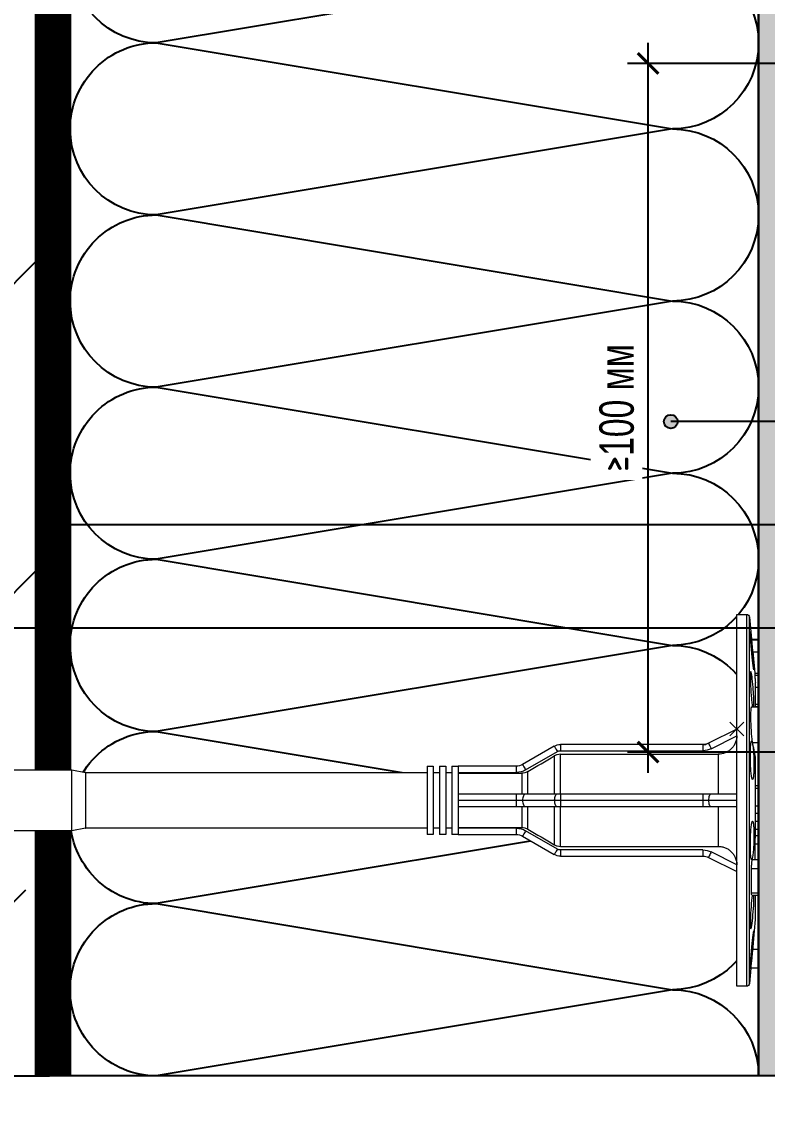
# Model space of a CAD drawing. Header units: millimetres. Extents: x -354900 to 8840672, y 0 to 292181.
# Drawn here: x -876.1 to -767.9, y 140550.9 to 140709.9 of the extents above; entities that cross this region are included whole.
import ezdxf
from ezdxf.enums import TextEntityAlignment as Align

# ---------------------------------------------------------------- set-up
doc = ezdxf.new("R2010")
doc.units = ezdxf.units.MM
doc.header["$MEASUREMENT"] = 0
doc.set_wipeout_variables(frame=1)
doc.header["$PDMODE"] = 3
doc.header["$PDSIZE"] = -0.0001
doc.linetypes.add('штриховая', pattern=[19.049999999999997, 12.7, -6.35])
doc.layers.get('0').update_dxf_attribs({"color": 250, "lineweight": 9})
doc.layers.add('SG_Размеры', color=7, linetype='Continuous', lineweight=5)
for name, color, linetype in [('армирслой', 100, 'Continuous'), ('выноски', 7, 'Continuous'), ('клей', 157, 'Continuous'), ('минплита', 56, 'Continuous'), ('основание', 8, 'Continuous'), ('тарельчат', 212, 'Continuous')]:
    doc.layers.add(name, color=color, linetype=linetype)
doc.styles.add('SG_Arial_2.5_Размеры-выноски', font='arial.ttf', dxfattribs={"width": 0.7})
doc.styles.get("Standard").update_dxf_attribs({"font": 'isocpeur.ttf'})
doc.dimstyles.new('SG_Arial_2.5', dxfattribs={"dimtxt": 5, "dimasz": 3, "dimexe": 3, "dimexo": 0, "dimgap": 2, "dimtad": 1, "dimdec": 0, "dimzin": 0, "dimdsep": 46, "dimtxsty": 'SG_Arial_2.5_Размеры-выноски', "dimblk": 'ARCHTICK', "dimcen": -3, "dimdle": 3, "dimadec": 0, "dimazin": 0, "dimtfac": 1, "dimtdec": 0, "dimtofl": 0, "dimtmove": 1, "dimatfit": 3, "dimldrblk": 'OBLIQUE', "dimfxl": 1, "dimtfill": 1, "dimtolj": 1, "dimtzin": 0, "dimarcsym": 0})

# ---------------------------------------------------------------- blocks, each defined once
blk = doc.blocks.new('*U736')
at = {"layer": 'клей', "linetype": 'штриховая', "ltscale": 2, "const_width": 5}
blk.add_lwpolyline([(-2.5, 334.8306591019154), (-2.5, -65.16934089808456)], dxfattribs=at)
at = {"layer": 'клей', "linetype": 'Continuous'}
blk.add_lwpolyline([(-5, -65.16934089808456), (0, -65.16934089808456), (0, 334.8306591019154), (-5, 334.8306591019154)], close=True, dxfattribs=at)
blk = doc.blocks.new('*U717')
at = {"layer": 'минплита'}
for p, q in [((-87.49999999999999, 162.5), (-12.49999999999999, 150)), ((-12.49999999999991, 150.0000000000001), (-87.49999999999993, 137.5000000000001)), ((-87.49999999999999, 137.5), (-12.49999999999999, 125)), ((-12.49999999999994, 125.0000000000001), (-87.49999999999996, 112.5000000000001)), ((-87.5, 112.5), (-12.49999999999999, 100)), ((-12.49999999999996, 100.0000000000001), (-87.49999999999999, 87.50000000000013)), ((-87.5, 87.5), (-12.49999999999999, 75)), ((-12.49999999999999, 75.00000000000011), (-87.50000000000001, 62.50000000000013)), ((-87.5, 62.5), (-12.49999999999999, 50)), ((-12.50000000000002, 50.00000000000012), (-87.50000000000004, 37.50000000000013)), ((-87.5, 37.5), (-12.5, 25)), ((-12.50000000000004, 25.00000000000012), (-87.50000000000007, 12.50000000000012)), ((-87.5, 12.5), (-12.5, 0))]:
    blk.add_line(p, q, dxfattribs=at)
blk.add_lwpolyline([(-100, 0), (0, 0), (-2.677586401919411e-14, 399.9999999999999), (-100, 399.9999999999999)], close=True, dxfattribs=at)
for centre, start, end in [((-87.49999999999999, 150), 90, 180), ((-12.49999999999999, 162.5), 270, 0), ((-87.4999999999999, 150.0000000000001), 180, 270), ((-12.49999999999991, 137.5000000000001), 0, 90.00000000000001), ((-87.49999999999999, 125), 90, 180), ((-12.49999999999999, 137.5), 270, 0), ((-87.49999999999993, 125.0000000000001), 180, 270), ((-12.49999999999993, 112.5000000000001), 0, 90.00000000000001), ((-87.5, 100), 90, 180), ((-12.49999999999999, 112.5), 270, 0), ((-87.49999999999996, 100.0000000000001), 180, 270), ((-12.49999999999996, 87.50000000000013), 0, 90.00000000000001), ((-87.5, 75), 90, 180), ((-12.49999999999999, 87.5), 270, 0), ((-87.49999999999999, 75.00000000000013), 180, 270), ((-12.49999999999999, 62.50000000000013), 359.9999999999996, 90.00000000000001), ((-87.5, 50), 90, 180), ((-12.49999999999999, 62.5), 270, 0), ((-87.50000000000001, 50.00000000000013), 180, 270), ((-12.50000000000002, 37.50000000000013), 359.9999999999998, 90.00000000000001), ((-87.5, 25), 90, 180), ((-12.5, 37.5), 270, 2.035554996136651e-13), ((-87.50000000000004, 25.00000000000012), 180, 270), ((-12.50000000000004, 12.50000000000013), 359.9999999999998, 90.00000000000001), ((-87.5, -1.530808498934192e-15), 90, 180), ((-12.5, 12.5), 270, 1.547021797063859e-13)]:
    blk.add_arc(centre, 12.5, start, end, dxfattribs=at)
blk = doc.blocks.new('*U737')
at = {"layer": 'основание'}
h = blk.add_hatch(dxfattribs=at)
h.set_pattern_fill('ANSI36', color=256, scale=10)
h.set_pattern_definition([(45, (0, 200), (16.83798022700467, 61.73926083235044), [79.375, -15.875, 0, -15.875])])
h.paths.add_polyline_path([(-150, -200), (-80.99999999999999, -200), (-77, -206), (-73, -194), (-69, -200), (0, -200), (0, 200), (-69, 200.0000000000001), (-72.99999999999997, 206.0000000000001), (-76.99999999999999, 194), (-81.00000000000001, 200), (-150, 200.0000000000001), (-150, 5.999999999999986), (-156, 1.999999999999993), (-144, -1.999999999999993), (-150, -6.000000000000007)])
for points in [[(0, -200), (0, 200)], [(-152, -200), (-81, -200), (-77, -206), (-73, -194), (-69, -200), (2, -200)]]:
    blk.add_lwpolyline(points, dxfattribs=at)
blk = doc.blocks.new('*U709')
blk.add_wipeout([(1.0500000149400002, 8.999999798820951), (1.0500000071200049, 3.4500000000009408), (2.423312636319821, 2.763343685401111), (2.5537890412914734, 2.716050606320337), (2.691640873660006, 2.6999998837609667), (9.589230491659993, 2.700000000000955), (9.74452191872151, 2.6795554957743946), (9.889230491660001, 2.619615242271621), (11.42942500307095, 1.7303886527839012), (11.574131443458487, 1.670444504227504), (11.729422659839992, 1.6499999910609517), (14.84999962266, 1.6499999910609517), (14.84999962266, 1.349999941880938), (15.150000230639996, 1.349999941880938), (15.150000230639996, 1.6499999910609517), (15.44999972102, 1.6499999910609517), (15.44999972102, 1.349999941880938), (15.750000328979997, 1.349999941880938), (15.750000328979997, 1.6499999910609517), (16.04999981936, 1.6499999910609517), (16.04999981802947, 1.349999941880938), (32.57725923256713, 1.349999941880938), (32.59288866117714, 1.351367244109852), (33.25793376699735, 1.4686326396520997), (33.27356210298712, 1.4699999418809568), (53.94735722736713, 1.4699999418785126), (53.98255922287814, 1.4628297245422317), (55.11089078089828, 0.9832888123821988), (55.15074889593435, 0.9501166616279022), (55.165688123267174, 0.900459029720956), (55.165688123263095, 0.1799999418727296), (54.86568747952714, 0.1799999418727296), (54.86568747952714, -0.18000005812726272), (55.165688123263095, -0.18000005812726272), (55.16568808750713, -0.9004591148390588), (55.15074889593435, -0.9501167778860093), (55.11089078089814, -0.9832889286403557), (53.98255922287703, -1.4628298407808131), (53.947357227367135, -1.4700000755590565), (33.27356210298712, -1.470000058119048), (33.25793376699709, -1.4686327558901482), (32.59288757042712, -1.351367168026215), (32.57726032518712, -1.3500000581190434), (16.04999981936, -1.349999941899057), (16.04999981802947, -1.6499999910590475), (15.750000328979997, -1.6499999910590475), (15.750000328979997, -1.349999941899057), (15.44999972102, -1.349999941899057), (15.44999972102, -1.6499999910590475), (15.150000230639996, -1.6499999910590475), (15.150000230639996, -1.349999941899057), (14.84999962266, -1.349999941899057), (14.84999962266, -1.6499999910590475), (11.729422659839992, -1.6499999910590475), (11.574131443458487, -1.670444504225621), (11.42942316945999, -1.7303848173590595), (9.889248701021241, -2.619646581719934), (9.74452191872151, -2.6795554957725045), (9.589230491659993, -2.699999999999065), (2.691640793620003, -2.6999999999990507), (2.5537890412914734, -2.716050606318433), (2.4233126838200008, -2.763343602419056), (1.0500000149400002, -3.450000006719044), (1.0500000149400002, -8.999999798839049), (0.5863930389599936, -8.999999798839049), (0.4854802070032278, -8.960980188735888), (0.43706870053999936, -8.864221281038489), (0.3671428654199964, -8.13000015915906), (0, -8.13000015915906), (0, 7.800000160920931), (0.33571429084000215, 7.800000160920931), (0.43706870053999936, 8.864221281040443), (0.48548020700322425, 8.960980188737778), (0.5863930293199999, 9.000000000000966)]).dxf.layer = 'тарельчат'
at = {"layer": 'тарельчат', "linetype": 'Continuous', "lineweight": 9}
for p, q in [((0.43706870054001, 8.864221349360832), (0.3357142908400164, 7.800000160920831)), ((0.43706870054001, 9.094947017729282e-13), (0.43706870054001, 8.864221349360832)), ((1.050000014940011, 8.999999798820909), (0.586393038959983, 8.999999798820909)), ((0.586393038959983, 8.999999798820909), (0.586393038959983, -8.999999798839042)), ((1.050000014940011, 9.094947017729282e-13), (1.050000014940011, 8.999999798820909)), ((0.3357142908400164, 7.800000160920831), (0, 7.800000160920831)), ((0, 7.770347222680925), (0, 7.800000160920831)), ((0, 7.171487621960864), (0, 7.770347222680925)), ((0.3357142908400164, 7.770347222680925), (0, 7.770347222680925)), ((0.3357142908400164, 7.770347222680925), (0.3357142908400164, 7.800000160920831)), ((0, 7.171487621960864), (0.279001373560007, 7.171487621960864)), ((0, 7.171432860180857), (0, 7.171487621960864)), ((0, 7.171432860180857), (0.2758507645799853, 7.171432860180857)), ((0.2785714343199999, 7.200000062580841), (0.1785714353800216, 6.150000169860846)), ((0.1785714353800216, 6.150000169860846), (0, 6.150000169860846)), ((0, 6.056567654000901), (0, 6.150000169860846)), ((0.1785714353800216, 6.056567654000901), (0, 6.056567654000901)), ((0, 5.461125075800965), (0, 6.056567654000901)), ((0.1785714353800216, 6.150000169860846), (0.1785714353800216, 6.056567654000901)), ((0, 5.461125075800965), (0.1500000071200134, 5.461125075800965)), ((0.1500000071200134, 4.530000127840935), (0.1500000071200134, 5.70147279650098)), ((0.1500000071200134, 4.649999924000895), (0, 4.649999924000895)), ((0, 4.539776500300889), (0, 4.649999924000895)), ((0.1500000071200134, 4.539776500300889), (0, 4.539776500300889)), ((0, 4.530000127840935), (0, 4.539776500300889)), ((0.3267022606399905, 4.530000127840935), (0, 4.530000127840935)), ((0, 2.794596366580947), (0, 4.530000127840935)), ((1.050000014940011, 3.450000006700975), (2.423312683819987, 2.763343602420832)), ((0.2842680114399911, 2.794596366580947), (0, 2.794596366580947)), ((0, 0.6945963716008805), (0, 2.794596366580947)), ((2.28914858888001, 2.495015412560917), (1.050247839880015, 3.114465996620879)), ((2.425995917880016, 2.76200204460099), (2.550000007120005, 2.700000000000841)), ((2.688640793620024, 2.700000000000841), (2.550000007120005, 2.700000000000841)), ((2.691640873659992, 2.699999883760938), (2.691640873659992, 2.40000011398098)), ((2.691640873659992, 2.699999883760938), (9.589229972319998, 2.699999883760938)), ((9.589229972319998, 2.699999883760938), (9.589229972319998, 2.40000011398098)), ((1.950000022760008, 2.229910343880874), (1.950000022760008, 0.3000000142409363)), ((9.589229972319998, 2.229910343880874), (1.950000022760008, 2.229910343880874)), ((9.589229972319998, 2.40000011398098), (2.691640873659992, 2.40000011398098)), ((9.589229972319998, 0.3000000142409363), (9.589229972319998, 2.229910343880874)), ((11.27942286548, 1.470577111460955), (9.739230276299978, 2.359807491300842)), ((9.889230580299994, 2.619615197180906), (11.42942316945998, 1.730384817340848)), ((9.889230580299994, 2.14877407998091), (9.889230580299994, 0.3000000142409363)), ((0.1500000071200134, -1.716371811939098), (0.1500000071200134, 2.082398347540959)), ((11.72942265984001, 1.649999991060895), (11.72942265984001, 1.349999941880924)), ((11.72942265984001, 1.649999991060895), (14.55000013228, 1.649999991060895)), ((14.84999962265999, 1.649999991060895), (14.55000013228, 1.649999991060895)), ((14.55000013228, 1.649999991060895), (14.55000013228, 9.094947017729282e-13)), ((14.84999962265999, 1.649999991060895), (14.84999962265999, -1.649999991059076)), ((15.44999972101998, 1.649999991060895), (15.15000023063999, 1.649999991060895)), ((15.15000023063999, 1.649999991060895), (15.15000023063999, -1.649999991059076)), ((15.44999972101998, 1.649999991060895), (15.44999972101998, -1.649999991059076)), ((16.04999981936001, 1.649999991060895), (15.75000032898002, 1.649999991060895)), ((15.75000032898002, 1.649999991060895), (15.75000032898002, -1.649999991059076)), ((16.04999981936001, 1.649999991060895), (16.04999981936001, -1.649999991059076)), ((11.16961546358, 0.3000000142409363), (11.16961546358, 1.39857083558087)), ((11.46961495395999, 1.316244620820839), (11.46961495395999, 0.3000000142409363)), ((14.55000013228, 1.316244620820839), (11.46961495395999, 1.316244620820839)), ((14.55000013228, 1.349999941880924), (11.72942265984001, 1.349999941880924)), ((15.15000023063999, 1.349999941880924), (14.84999962265999, 1.349999941880924)), ((15.75000032898002, 1.349999941880924), (15.44999972101998, 1.349999941880924)), ((32.57725923256714, 1.349999855487056), (16.04999981936001, 1.349999941880924)), ((32.57725923256714, -5.811904202346341e-08), (32.57725923256714, 1.349999883760972)), ((33.25793235496714, 1.468632591500864), (32.59288757042712, 1.35136725156093)), ((32.59288757042712, 1.35136725156093), (32.59288757042712, -1.351367367819137)), ((33.25793235496714, -5.811904202346341e-08), (33.25793235496714, 1.468632591500864)), ((37.78053461506711, 1.469999959300992), (33.27356069282712, 1.469999959300992)), ((33.27356069282712, 1.469999959300992), (33.27356069282712, -1.470000075559028)), ((0, 0.6945963716008805), (0.1500000071200134, 0.6945963716008805)), ((0, 0.5700000096009035), (0, 0.6945963716008805)), ((0, 0.5700000096009035), (0.1500000071200134, 0.5700000096009035)), ((0.43706870054001, -8.864221349359013), (0.43706870054001, 9.094947017729282e-13)), ((1.050000014940011, -8.999999798839042), (1.050000014940011, 9.094947017729282e-13)), ((2.423312683819987, 9.094947017729282e-13), (1.050000014940011, 9.094947017729282e-13)), ((1.050247839880015, 0.3000000142409363), (2.28914858888001, 0.3000000142409363)), ((2.28914858888001, 0.3000000142409363), (2.691640873659992, 0.3000000142409363)), ((2.691640873659992, 9.094947017729282e-13), (2.423312683819987, 9.094947017729282e-13)), ((2.691640873659992, 0.3000000142409363), (2.691640873659992, 9.094947017729282e-13)), ((2.691640873659992, 0.3000000142409363), (9.589229972319998, 0.3000000142409363)), ((2.691640873659992, 9.094947017729282e-13), (2.691640873659992, -0.3000000142590693)), ((9.589229972319998, 9.094947017729282e-13), (2.691640873659992, 9.094947017729282e-13)), ((9.589229972319998, 0.3000000142409363), (9.589229972319998, 9.094947017729282e-13)), ((9.589229972319998, 0.3000000142409363), (9.739230276299978, 0.3000000142409363)), ((9.889230580299994, 9.094947017729282e-13), (9.589229972319998, 9.094947017729282e-13)), ((9.589229972319998, 9.094947017729282e-13), (9.589229972319998, -0.3000000142590693)), ((9.739230276299978, 0.3000000142409363), (11.27942286548, 0.3000000142409363)), ((11.42942316945998, 9.094947017729282e-13), (9.889230580299994, 9.094947017729282e-13)), ((11.27942286548, 0.3000000142409363), (11.72942265984001, 0.3000000142409363)), ((11.72942265984001, 9.094947017729282e-13), (11.42942316945998, 9.094947017729282e-13)), ((11.72942265984001, 0.3000000142409363), (11.72942265984001, 9.094947017729282e-13)), ((11.72942265984001, 0.3000000142409363), (14.55000013228, 0.3000000142409363)), ((11.72942265984001, 9.094947017729282e-13), (11.72942265984001, -0.3000000142590693)), ((14.55000013228, 9.094947017729282e-13), (11.72942265984001, 9.094947017729282e-13)), ((14.55000013228, 9.094947017729282e-13), (14.55000013228, -1.649999991059076)), ((0.1500000071200134, -0.2613615710390036), (0, -0.2613615710390036)), ((0, -0.6237350637191525), (0, -0.2613615710390036)), ((2.28914858888001, -0.3000000142590693), (1.050247839880015, -0.3000000142590693)), ((1.950000022760008, -0.3000000142590693), (1.950000022760008, -2.229910343899007)), ((2.691640873659992, -0.3000000142590693), (2.28914858888001, -0.3000000142590693)), ((9.589229972319998, -0.3000000142590693), (2.691640873659992, -0.3000000142590693)), ((9.739230276299978, -0.3000000142590693), (9.589229972319998, -0.3000000142590693)), ((9.589229972319998, -2.229910343899007), (9.589229972319998, -0.3000000142590693)), ((11.27942286548, -0.3000000142590693), (9.739230276299978, -0.3000000142590693)), ((9.889230580299994, -0.3000000142590693), (9.889230580299994, -2.148774079979091)), ((11.16961546358, -1.398570835599173), (11.16961546358, -0.3000000142590693)), ((11.72942265984001, -0.3000000142590693), (11.27942286548, -0.3000000142590693)), ((11.46961495395999, -0.3000000142590693), (11.46961495395999, -1.316244620839143)), ((14.55000013228, -0.3000000142590693), (11.72942265984001, -0.3000000142590693)), ((32.57725923256714, -1.350000000019008), (32.57725923256714, -5.811904202346341e-08)), ((33.25793235496714, -1.46863270775907), (33.25793235496714, -5.811904202346341e-08)), ((0.1500000071200134, -0.6237350637191525), (0, -0.6237350637191525)), ((0, -1.008070260299064), (0, -0.6237350637191525)), ((0.1500000071200134, -1.008070260299064), (0, -1.008070260299064)), ((0, -1.398281939339086), (0, -1.008070260299064)), ((0.1500000071200134, -1.398281939339086), (0, -1.398281939339086)), ((0, -1.70081779361908), (0, -1.398281939339086)), ((9.739230276299978, -2.359807491319145), (11.27942286548, -1.470577111479088)), ((14.55000013228, -1.316244620839143), (11.46961495395999, -1.316244620839143)), ((11.72942265984001, -1.349999941899057), (11.72942265984001, -1.649999991059076)), ((11.72942265984001, -1.349999941899057), (14.55000013228, -1.349999941899057)), ((14.84999962265999, -1.349999941899057), (15.15000023063999, -1.349999941899057)), ((15.44999972101998, -1.349999941899057), (15.75000032898002, -1.349999941899057)), ((16.04999981936001, -1.349999941899057), (32.59288757042712, -1.35000002836216)), ((32.59288757042712, -1.351367367819137), (33.25793235496714, -1.46863270775907)), ((33.27356069282712, -1.470000075559028), (37.78053461506711, -1.470000075559028)), ((0.1500000071200134, -1.70081779361908), (0, -1.70081779361908)), ((0, -2.103423932579119), (0, -1.70081779361908)), ((0.1785714353800216, -2.103423932579119), (0, -2.103423932579119)), ((0, -2.869920060039021), (0, -2.103423932579119)), ((0.1785714353800216, -2.103423932579119), (0.1785714353800216, -2.86935372277901)), ((11.42942316945998, -1.730384817359152), (9.889230580299994, -2.619615197179087)), ((14.55000013228, -1.649999991059076), (11.72942265984001, -1.649999991059076)), ((14.55000013228, -1.649999991059076), (14.84999962265999, -1.649999991059076)), ((15.15000023063999, -1.649999991059076), (15.44999972101998, -1.649999991059076)), ((15.75000032898002, -1.649999991059076), (16.04999981936001, -1.649999991059076)), ((1.050247839880015, -3.114465996639012), (2.28914858888001, -2.49501541257905)), ((9.589229972319998, -2.229910343899007), (1.950000022760008, -2.229910343899007)), ((2.691640873659992, -2.400000113999113), (2.691640873659992, -2.699999883779071)), ((2.691640873659992, -2.400000113999113), (9.589229972319998, -2.400000113999113)), ((9.589229972319998, -2.400000113999113), (9.589229972319998, -2.699999883779071)), ((0.2955633244600051, -2.86935372277901), (0, -2.86935372277901)), ((0, -3.296127822259109), (0, -2.86935372277901)), ((2.423312683819987, -2.763343602419013), (1.050000014940011, -3.450000006719108)), ((9.589229972319998, -2.699999883779071), (2.691640873659992, -2.699999883779071)), ((0.3357142908400164, -3.296127822259109), (0, -3.296127822259109)), ((0, -4.473629873259028), (0, -3.296127822259109)), ((0.3357142908400164, -4.473629873259028), (0.3357142908400164, -3.296127822259109)), ((0.3357142908400164, -4.473629873259028), (0, -4.473629873259028)), ((0, -4.601567331699073), (0, -4.473629873259028)), ((0, -4.601567331699073), (0.3236625809199865, -4.601567331699073)), ((0, -7.200000062599145), (0, -4.601567331699073)), ((0.1500000071200134, -5.77560402453912), (0.1500000071200134, -4.602079186599042)), ((0.2186637327999961, -4.646376706659055), (0.2193014908599906, -4.601567331699073)), ((0.2842680114399911, -7.200000062599145), (0, -7.200000062599145)), ((0, -8.13000015915901), (0, -7.200000062599145)), ((0, -8.13000015915901), (0.3671428654200071, -8.13000015915901)), ((0.366870313880014, -8.12713801861912), (0.43706870054001, -8.864221349359013)), ((0.586393038959983, -8.999999798839042), (1.050000014940011, -8.999999798839042))]:
    blk.add_line(p, q, dxfattribs=at)
at = {"layer": 'тарельчат', "linetype": 'Continuous', "lineweight": 9, "flags": 128}
for points in [[(2.423312683819987, 2.763343602420832), (2.4207346898, 2.758187893760919), (2.413100033299997, 2.742918301360987), (2.400701941220021, 2.718122117220901), (2.384016924760019, 2.684752084300897), (2.363686059819983, 2.64409063384096), (2.340490958879997, 2.597700152540938), (2.315322618219994, 2.547363750620946), (2.28914858888001, 2.495015412560917)], [(9.889230580299994, 2.619615197180906), (9.886348323180002, 2.614623215040865), (9.877812192999997, 2.599838655440863), (9.863950760320009, 2.57582981138097), (9.845295996620024, 2.543519251040948), (9.82256651039998, 2.504148893060915), (9.79663290197999, 2.459231670940994), (9.768494294240014, 2.410493697960931), (9.739230276299978, 2.359807491300842)], [(11.42942316945998, 1.730384817340848), (11.42654091235998, 1.725392695500886), (11.41800478216003, 1.710608135900884), (11.40414334949999, 1.686599291860944), (11.3854885858, 1.65428887120089), (11.36275798198, 1.614918513220857), (11.33682549116001, 1.570001151400845), (11.30868688341999, 1.521263038740983), (11.27942286548, 1.470577111460955)], [(2.28914858888001, 0.3000000142409363), (2.315322618219994, 0.2942355698809251), (2.340490958879997, 0.2771638683009883), (2.363686059819983, 0.2494408807209538), (2.384016924760019, 0.212132034340982), (2.400701941220021, 0.1666710712009376), (2.413100033299997, 0.1148050330809269), (2.4207346898, 0.05852709728083028), (2.423312683819987, 9.094947017729282e-13)], [(2.423312683819987, 9.094947017729282e-13), (2.4207346898, -0.05852709727901129), (2.413100033299997, -0.1148050330791079), (2.400701941220021, -0.1666710711991186), (2.384016924760019, -0.2121320343591151), (2.363686059819983, -0.2494408807390869), (2.340490958879997, -0.2771638683191213), (2.315322618219994, -0.2942355698990582), (2.28914858888001, -0.3000000142590693)], [(9.739230276299978, 0.3000000142409363), (9.768494294240014, 0.2942355698809251), (9.79663290197999, 0.2771638683009883), (9.82256651039998, 0.2494408807209538), (9.845295996620024, 0.212132034340982), (9.863950760320009, 0.1666710712009376), (9.877812192999997, 0.1148050330809269), (9.886348323180002, 0.05852709728083028), (9.889230580299994, 9.094947017729282e-13)], [(9.889230580299994, 9.094947017729282e-13), (9.886348323180002, -0.05852709727901129), (9.877812192999997, -0.1148050330791079), (9.863950760320009, -0.1666710711991186), (9.845295996620024, -0.2121320343591151), (9.82256651039998, -0.2494408807390869), (9.79663290197999, -0.2771638683191213), (9.768494294240014, -0.2942355698990582), (9.739230276299978, -0.3000000142590693)], [(11.27942286548, 0.3000000142409363), (11.30868688341999, 0.2942355698809251), (11.33682549116001, 0.2771638683009883), (11.36275798198, 0.2494408807209538), (11.3854885858, 0.212132034340982), (11.40414334949999, 0.1666710712009376), (11.41800478216003, 0.1148050330809269), (11.42654091235998, 0.05852709728083028), (11.42942316945998, 9.094947017729282e-13)], [(11.42942316945998, 9.094947017729282e-13), (11.42654091235998, -0.05852709727901129), (11.41800478216003, -0.1148050330791079), (11.40414334949999, -0.1666710711991186), (11.3854885858, -0.2121320343591151), (11.36275798198, -0.2494408807390869), (11.33682549116001, -0.2771638683191213), (11.30868688341999, -0.2942355698990582), (11.27942286548, -0.3000000142590693)], [(11.27942286548, -1.470577111479088), (11.30868688341999, -1.521263038739164), (11.33682549116001, -1.570001151419149), (11.36275798198, -1.614918513239161), (11.3854885858, -1.654288871219023), (11.40414334949999, -1.686599291859125), (11.41800478216003, -1.710608135919017), (11.42654091235998, -1.72539269551902), (11.42942316945998, -1.730384817359152)], [(2.28914858888001, -2.49501541257905), (2.315322618219994, -2.547363750639079), (2.340490958879997, -2.597700152559071), (2.363686059819983, -2.644090633839141), (2.384016924760019, -2.68475208431903), (2.400701941220021, -2.718122117219082), (2.413100033299997, -2.74291830137912), (2.4207346898, -2.758187893779052), (2.423312683819987, -2.763343602419013)], [(9.739230276299978, -2.359807491319145), (9.768494294240014, -2.410493697979064), (9.79663290197999, -2.459231670959127), (9.82256651039998, -2.504148893059096), (9.845295996620024, -2.543519251059081), (9.863950760320009, -2.575829811399103), (9.877812192999997, -2.599838655459166), (9.886348323180002, -2.614623215059169), (9.889230580299994, -2.619615197179087)], [(0.3059592854600055, -4.602079186599042), (0.3072424675199841, -4.610171355319153), (0.321989133940022, -4.723793640739018), (0.3361879731400137, -4.854241758599073), (0.3494722594000024, -4.99749183655905), (0.3614803485000095, -5.149338953199162), (0.3719766915200182, -5.305613949899112), (0.3806721477200057, -5.461308360099054), (0.3874415648000138, -5.61255980283903), (0.3920982009599925, -5.754396691919169), (0.3946013690400179, -5.883511528379017), (0.3948725410600247, -5.995712801819138), (0.3929444937800071, -6.088442355399081), (0.3888333973000186, -6.158735230579168), (0.3826522151800162, -6.205033510939018), (0.3744927467600121, -6.225730106239098), (0.3645632823400007, -6.220565736299022), (0.3530213318200168, -6.189238652599158), (0.3401802386999861, -6.133014522499138), (0.3262706799399808, -6.052824854859068), (0.3117022512000034, -5.951453000319134), (0.2967988780999917, -5.831077136099111), (0.2820302702999982, -5.695644021039129), (0.2678228484000158, -5.548629909759029), (0.2546415198599874, -5.394476652159142), (0.2429753076199859, -5.237821117059127), (0.2332010480999998, -5.082837492239094), (0.2257587911999934, -4.934737645099119), (0.2208616817199953, -4.796904511759067), (0.2192172963999894, -4.718457721179163), (0.2186637327999961, -4.646376706659055), (0.2186637327999961, -4.646376706659055)]]:
    blk.add_lwpolyline(points, dxfattribs=at)
at = {"layer": 'тарельчат', "linetype": 'Continuous', "lineweight": 9}
for centre, radius, start, end in [((0.5863930293199928, 8.850000000000875), 0.1500000000000057, 90, 174.5596679689878), ((2.691640793619996, 3.300000000000978), 0.6000000000000001, 243.4349488228871, 270), ((9.589230491660004, 2.100000000000875), 0.600000000000001, 60.00000000000262, 90), ((2.691640793619996, 3.300000000000978), 0.9000000000000008, 243.4349488228871, 270), ((9.589230491660004, 2.100000000000875), 0.3, 60.00000000000262, 90), ((11.72942287052, 2.250000000000909), 0.6000000000000001, 240.0000000000026, 270), ((11.72942287052, 2.250000000000909), 0.9000000000000001, 240.0000000000026, 270), ((32.57726032518711, 1.439999941880842), 0.0900000000000026, 270, 279.9999999999974), ((33.27356210298713, 1.379999941880897), 0.0900000000000046, 90, 99.99999999999751), ((11.72942287052, -2.249999999999091), 0.9000000000000001, 90, 119.9999999999974), ((32.57726032518711, -1.440000058119097), 0.0900000000000026, 80.0000000000025, 90), ((33.27356210298713, -1.380000058119151), 0.0900000000000018, 260.0000000000024, 270), ((11.72942287052, -2.249999999999091), 0.6000000000000001, 90, 119.9999999999974), ((2.691640793619996, -3.299999999999159), 0.9000000000000008, 90, 116.5650511771129), ((9.589230491660004, -2.099999999999056), 0.3, 270, 299.9999999999971), ((9.589230491660004, -2.099999999999056), 0.6000000000000034, 270, 299.9999999999971), ((2.691640793619996, -3.299999999999159), 0.6000000000000004, 90, 116.5650511771129), ((0.5863930293199928, -8.849999999999056), 0.15, 185.4403320310122, 270)]:
    blk.add_arc(centre, radius, start, end, dxfattribs=at)
for points, knots in [([(0.2186637306893857, 6.347068755035309), (0.2186637306893857, 6.362936928621139), (0.219320083288622, 6.384363764847592), (0.2218792436266881, 6.437872721717383), (0.2238135533188625, 6.4703989533852), (0.2288190233376639, 6.544485092587195), (0.2318667298715695, 6.585809514098287), (0.2389959127597621, 6.676939374149867), (0.2431092959258763, 6.727081916005773), (0.251986955167169, 6.831712390292353), (0.2567850366928184, 6.886654119188051), (0.2670733728647292, 7.001920792024123), (0.2724740180922254, 7.061228587635583), (0.2835133105764811, 7.180578535592815), (0.2892329317721334, 7.241493404527716), (0.3007722194857791, 7.362715739797238), (0.30650427791808, 7.422116880492638), (0.3178969625333821, 7.538556082939181), (0.323613859207498, 7.596141168130032), (0.3345592935479687, 7.704533047416305), (0.33982211093263, 7.75570831479348), (0.3499511390682954, 7.851962415014782), (0.3548007388278904, 7.896847856676459), (0.3637070164449909, 7.976505853982871), (0.3678223313089148, 8.011844746641884), (0.3753845764195631, 8.073166096472278), (0.378719523771565, 8.098229632081711), (0.3845186832485439, 8.137249827889207), (0.3870103032250825, 8.151336090077336), (0.3909988615278763, 8.167359657334941), (0.3924944732004008, 8.16938973996946), (0.3945164491430262, 8.161626476078482), (0.3950336142485611, 8.151606937658073), (0.3950372221549401, 8.12030024945875), (0.3945405345773025, 8.099058227712646), (0.392524025176499, 8.045167780032841), (0.3910073535685257, 8.012761696314897), (0.3870556962900054, 7.939185600517362), (0.3845937388216072, 7.897488226700261), (0.3787426363513617, 7.805679588453302), (0.3754162049836083, 7.756515554545047), (0.3679541433864983, 7.651864983678877), (0.3637663864311662, 7.595730209528142), (0.3548323947849354, 7.481087867032329), (0.3500777171287979, 7.422400418176721), (0.3399583462499294, 7.302287731859508), (0.3345934092958061, 7.240926491626965), (0.3236823642810265, 7.120735392161009), (0.3180807659521605, 7.06123190927525), (0.3065579755823364, 6.943454270283326), (0.3008005715157935, 6.886865795162976), (0.2893685119253178, 6.778872628706495), (0.2836237986850847, 6.726849523186161), (0.2725002562388994, 6.630553695998572), (0.267159279040726, 6.586554296877864), (0.2569433703275337, 6.506744250669215), (0.2520357726427136, 6.470752900234288), (0.2431460544023309, 6.410141429889734), (0.2391135598505088, 6.385093554053469), (0.2319389797325329, 6.345718043031752), (0.2288400460039384, 6.331691975508022), (0.2213635968739993, 6.307691646249623), (0.2186637306893857, 6.315332407863821), (0.2186637306893857, 6.347068755035309)], [0, 0, 0, 0, 0.0312500000000001, 0.0312500000000001, 0.0625000000000002, 0.0625000000000002, 0.0937500000000002, 0.0937500000000002, 0.1250000000000003, 0.1250000000000003, 0.1562500000000004, 0.1562500000000004, 0.1875000000000004, 0.1875000000000004, 0.2187500000000005, 0.2187500000000005, 0.2500000000000006, 0.2500000000000006, 0.2812500000000006, 0.2812500000000006, 0.3125000000000007, 0.3125000000000007, 0.3437500000000007, 0.3437500000000007, 0.3750000000000007, 0.3750000000000007, 0.4062500000000006, 0.4062500000000006, 0.4375000000000006, 0.4375000000000006, 0.4687500000000006, 0.4687500000000006, 0.5000000000000006, 0.5000000000000006, 0.5312500000000006, 0.5312500000000006, 0.5625000000000004, 0.5625000000000004, 0.5937500000000004, 0.5937500000000004, 0.6250000000000004, 0.6250000000000004, 0.6562500000000004, 0.6562500000000004, 0.6875000000000003, 0.6875000000000003, 0.7187500000000003, 0.7187500000000003, 0.7500000000000003, 0.7500000000000003, 0.7812500000000003, 0.7812500000000003, 0.8125000000000002, 0.8125000000000002, 0.8437500000000002, 0.8437500000000002, 0.8750000000000002, 0.8750000000000002, 0.9062500000000002, 0.9062500000000002, 0.9375, 0.9375, 1, 1, 1, 1]), ([(0.2790013735561701, 7.174720801405783), (0.2792670890849394, 7.175223835123973), (0.2798914847897862, 7.176405896610959), (0.2846530262742135, 7.217298037100022), (0.2920226844119753, 7.286326116721966), (0.3012025473615552, 7.377442797957258), (0.3109904805857155, 7.479164276853453), (0.3203042592956109, 7.580286837375127), (0.3281050638616279, 7.669133565548123), (0.3335241871867254, 7.735104151647874), (0.335552252928224, 7.763832439617147), (0.3356831375254643, 7.769094694242881), (0.3357142908412101, 7.770347222678538)], [0, 0, 0, 0, 0.0813174460772989, 0.1910850461059078, 0.3010994693670059, 0.4116200162220097, 0.5225880345694346, 0.6337471860492596, 0.7447715481569572, 0.8554096966363747, 0.9655844349320516, 1, 1, 1, 1]), ([(0.1785714356874024, 6.056567681017839), (0.1785714356874024, 6.049561060568351), (0.177837945676103, 6.034690350355902), (0.17500747498039, 5.991246475880189), (0.1729057602667865, 5.962688792121185), (0.1676724498635593, 5.89697964167749), (0.1644954431644123, 5.859288672523007), (0.1576014040842182, 5.781563352607179), (0.1538235404170507, 5.740830945999619), (0.1500000071159633, 5.701472585442673)], [0, 0, 0, 0, 0.25, 0.25, 0.5, 0.5, 0.75, 0.75, 1, 1, 1, 1]), ([(0.2186637328036198, 4.646376706652518), (0.2189441978563167, 4.684831057312465), (0.2195051312730669, 4.761740212653137), (0.2238479762615242, 4.896951882151882), (0.2306488117303189, 5.042308694831377), (0.2397932872465844, 5.195164702297006), (0.2509549520813437, 5.35098618385058), (0.2637028060424313, 5.505775287342033), (0.2776396540577082, 5.654850724795267), (0.2923145840785679, 5.794503053659014), (0.3072687607463962, 5.919994425344726), (0.3220914586619443, 6.028384338701926), (0.3363389022203194, 6.115600477301882), (0.3496775864989843, 6.179967784584107), (0.3617298387051875, 6.218619276531797), (0.3722645972199814, 6.231502576991318), (0.3809900432795246, 6.217227096460647), (0.3877883844754137, 6.177409046491448), (0.3924537254079752, 6.112181489146678), (0.3949774517058273, 6.024564529600241), (0.3952356574861255, 5.916128939934481), (0.3933154270018093, 5.790837493084496), (0.389175162704305, 5.651528661527379), (0.38298232368426, 5.502594909589902), (0.3747848926277868, 5.347888276100946), (0.3648197032086671, 5.191772582928763), (0.353235421315631, 5.038708750673436), (0.3403368081021227, 4.892809161426271), (0.3263747995771809, 4.758042432058176), (0.3117534518082152, 4.640252082884842), (0.300952991245282, 4.563722678410954), (0.295272403126603, 4.53398953705198), (0.2945102169091882, 4.530000127844687)], [0, 0, 0, 0, 0.0340896184210113, 0.0681796393296483, 0.1022644655703573, 0.1363501633018681, 0.1705395083479453, 0.2047296389968554, 0.2391097686906131, 0.2734902632584117, 0.3080142695143977, 0.3425381570822352, 0.3771015415425785, 0.4116644328470742, 0.4461639732031679, 0.4806629808850011, 0.5150366549945928, 0.5494097078468939, 0.5836492685477095, 0.6178885243184157, 0.6520327036926385, 0.6861769449151564, 0.720294243005981, 0.7544119255859231, 0.788578156805596, 0.8227449725638264, 0.8570213077735924, 0.8912981643436887, 0.9257107978329576, 0.9601236743655897, 0.9946496409942064, 1, 1, 1, 1]), ([(0.2207032244682381, 4.530000127844687), (0.2201299308923836, 4.546603683314629), (0.2189222096632477, 4.581581340948048), (0.2187527510523921, 4.624061478931765), (0.2186637328036198, 4.646376706652518)], [0, 0, 0, 0, 0.4746903192886383, 1, 1, 1, 1]), ([(0.2842680114467697, 2.794596366577025), (0.2891856222200602, 2.823063353844987), (0.2990207798537767, 2.87999695840324), (0.3130035993469846, 2.991862237259909), (0.3259384053958883, 3.119866521596236), (0.3375335132125059, 3.261785747193926), (0.3474713020608107, 3.413445021711595), (0.3555955493325342, 3.570146925776726), (0.3616719804199846, 3.727595358191138), (0.365658023963519, 3.881205817365469), (0.3674036405738832, 4.02655753940661), (0.3669650538987241, 4.159887127881461), (0.3642741791665571, 4.277028220578586), (0.3594656486048819, 4.375322706984207), (0.3525783899259096, 4.451652686662442), (0.3437384369924104, 4.503197308184667), (0.3350303861440267, 4.528834104576219), (0.3288309035379484, 4.527228960225045), (0.326702260636452, 4.526677820824261)], [0, 0, 0, 0, 0.064757814246851, 0.1295147868539893, 0.1943043976317692, 0.2590927825765871, 0.3237333081686926, 0.3883726653610834, 0.4527685000295484, 0.517163689804102, 0.5813597162419512, 0.6455556574505102, 0.7096599617255327, 0.7737647875305501, 0.8379119291104986, 0.9020601336010644, 0.9663715483004172, 1, 1, 1, 1]), ([(0.2186637306893857, 1.700691947210998), (0.2186637306893857, 1.759912777256488), (0.219320083288622, 1.819695376769403), (0.2218792436266455, 1.940337621377637), (0.2238135533188625, 2.001873763624587), (0.2288190233376639, 2.122333860312096), (0.2318667298715695, 2.181108827428716), (0.2389959127597621, 2.295779183059551), (0.2431092959258763, 2.351879732962743), (0.251986955167169, 2.456355788413418), (0.2567850366928184, 2.50537453869083), (0.2670733728647292, 2.596820341996988), (0.2724740180922254, 2.638362770862841), (0.2835133105764811, 2.711600158368242), (0.2892329317721334, 2.743816202513756), (0.3007722194857365, 2.797530523066087), (0.30650427791808, 2.818714997775487), (0.3178969625333394, 2.850006476233546), (0.323613859207498, 2.860089619993744), (0.3345592935479687, 2.868088472881482), (0.33982211093263, 2.866215111069948), (0.3499511390682528, 2.850619685349841), (0.3548007388278904, 2.83674737131588), (0.3637070164449909, 2.79816798091349), (0.3678223313089148, 2.773406760177863), (0.3753845764195631, 2.712485685450645), (0.378719523771565, 2.677194600273936), (0.3845186832485439, 2.597746776417409), (0.3870103032250825, 2.552997306885118), (0.3909988615278763, 2.456547852645542), (0.3924944732004008, 2.405259824712914), (0.3945164491430262, 2.296629176645638), (0.3950336142485611, 2.238804085135712), (0.3950372221549401, 2.121823525592333), (0.3945405345773025, 2.062171077473465), (0.3925240251765416, 1.940494241652573), (0.3910073535685257, 1.879245098732838), (0.3870556962900054, 1.75946524586027), (0.3845937388216072, 1.700024169012181), (0.3787426363513617, 1.584492947242779), (0.3754162049836083, 1.529502647710331), (0.3679541433864983, 1.424907959304676), (0.3637663864311662, 1.374844960765301), (0.3548323947849354, 1.283926128714597), (0.3500777171287979, 1.242755390160937), (0.3399583462499294, 1.169017403515284), (0.3345934092958061, 1.13663549217506), (0.3236823642810265, 1.083383049731651), (0.3180807659521605, 1.062068341304894), (0.3065579755823364, 1.03045439191385), (0.3008005715157935, 1.020631552576788), (0.2893685119253178, 1.012630416304432), (0.2836237986850847, 1.014516578641235), (0.2725002562388994, 1.030196178206666), (0.267159279040726, 1.043792037373692), (0.2569433703275337, 1.082348913237752), (0.2520357726427562, 1.107654487238221), (0.2431460544023736, 1.167866803190122), (0.2391135598505088, 1.202858676943492), (0.2319389797325329, 1.282807187648757), (0.2288400460039384, 1.327519907196745), (0.2213635968739993, 1.471020879453079), (0.2186637306893857, 1.582250287120189), (0.2186637306893857, 1.700691947210998)], [0, 0, 0, 0, 0.03125, 0.03125, 0.0625, 0.0625, 0.09375, 0.09375, 0.125, 0.125, 0.15625, 0.15625, 0.1874999999999999, 0.1874999999999999, 0.2187499999999999, 0.2187499999999999, 0.2499999999999999, 0.2499999999999999, 0.2812499999999999, 0.2812499999999999, 0.3124999999999999, 0.3124999999999999, 0.3437499999999999, 0.3437499999999999, 0.3749999999999999, 0.3749999999999999, 0.4062499999999999, 0.4062499999999999, 0.4374999999999999, 0.4374999999999999, 0.4687499999999999, 0.4687499999999999, 0.4999999999999999, 0.4999999999999999, 0.5312499999999999, 0.5312499999999999, 0.5624999999999999, 0.5624999999999999, 0.5937499999999999, 0.5937499999999999, 0.6249999999999999, 0.6249999999999999, 0.6562499999999999, 0.6562499999999999, 0.6874999999999999, 0.6874999999999999, 0.7187499999999999, 0.7187499999999999, 0.7499999999999998, 0.7499999999999998, 0.7812499999999998, 0.7812499999999998, 0.8124999999999998, 0.8124999999999998, 0.8437499999999998, 0.8437499999999998, 0.8749999999999998, 0.8749999999999998, 0.9062499999999998, 0.9062499999999998, 0.9374999999999998, 0.9374999999999998, 1, 1, 1, 1]), ([(1.05024782010247, 3.114465896874492), (1.051614275603626, 3.055979412276258), (1.058558735681501, 2.998443079562833), (1.083278286431394, 2.885215293236968), (1.101350564817722, 2.828947090429608), (1.147438781881704, 2.722129457375843), (1.175343963429086, 2.671414834708116), (1.240875319786213, 2.575373338182487), (1.27876541750372, 2.529967983277686), (1.361256878595185, 2.448527902726653), (1.406171942875289, 2.411937752334779), (1.503563414824356, 2.347267856390545), (1.555344909042248, 2.319764893270474), (1.715829569170197, 2.253466194141367), (1.832541850503901, 2.229910312090453), (1.950000007115989, 2.229910312090453)], [0, 0, 0, 0, 0.125, 0.125, 0.2500000000000001, 0.2500000000000001, 0.3750000000000001, 0.3750000000000001, 0.5000000000000001, 0.5000000000000001, 0.6249999999999999, 0.6249999999999999, 0.7499999999999997, 0.7499999999999997, 1, 1, 1, 1]), ([(9.589230491657318, 2.229910312090453), (9.64201318727207, 2.229910312090453), (9.693617839094387, 2.223003025747687), (9.794542914667474, 2.195795218054116), (9.843631727863851, 2.175355939399253), (9.889230491657301, 2.148774138773433)], [0, 0, 0, 0, 0.5, 0.5, 1, 1, 1, 1]), ([(11.16961524938662, 1.398570897424861), (11.2151154233481, 1.371703795895883), (11.26310905031144, 1.351342146447166), (11.36402756439952, 1.323484570966968), (11.41676386333543, 1.316244658101482), (11.46961524938661, 1.316244658101482)], [0, 0, 0, 0, 0.5, 0.5, 1, 1, 1, 1]), ([(0.2186637306893857, -1.700691947225891), (0.2186637306893857, -1.641471117180402), (0.219320083288622, -1.584810907000303), (0.2218792436266881, -1.476398652852936), (0.2238135533188625, -1.42412186487951), (0.2288190233376639, -1.327800178792813), (0.2318667298715695, -1.283791358503663), (0.2389959127597621, -1.203995286352551), (0.2431092959258763, -1.168165761214254), (0.251986955167169, -1.107935636232412), (0.2567850366928184, -1.083054280864133), (0.2670733728647292, -1.044011007144491), (0.2724740180922254, -1.030283313928805), (0.2835133105764811, -1.01462278772766), (0.2892329317721334, -1.012592120185616), (0.3007722194857791, -1.020555913224996), (0.30650427791808, -1.030389453443433), (0.3178969625333821, -1.061483371297925), (0.323613859207498, -1.083087124205576), (0.3345592935479687, -1.136430925153661), (0.33982211093263, -1.168140151442287), (0.3499511390682954, -1.24172052859069), (0.3548007388278904, -1.283653518900337), (0.3637070164449909, -1.374191727956202), (0.3678223313089148, -1.423186442060285), (0.3753845764195631, -1.528935937678057), (0.378719523771565, -1.584157011762443), (0.3845186832485439, -1.698423777296), (0.3870103032250825, -1.75822872112343), (0.3909988615278763, -1.878850168729741), (0.3924944732004008, -1.939244550951457), (0.3945164491430262, -2.060198296262172), (0.3950336142485611, -2.121184177356042), (0.3950372221549401, -2.23818676758134), (0.3945405345773025, -2.294803394566827), (0.392524025176499, -2.40419003792266), (0.3910073535685257, -2.456204795069482), (0.3870556962900054, -2.552035476953677), (0.3845937388216072, -2.596598130394284), (0.3787426363513617, -2.676996352365279), (0.3754162049836083, -2.712108812629708), (0.3679541433864983, -2.772464320382767), (0.3637663864311662, -2.797862664782258), (0.3548323947849354, -2.83665790179947), (0.3500777171287979, -2.85031456137807), (0.3399583462499294, -2.866112762478451), (0.3345934092958061, -2.868077244370852), (0.3236823642810265, -2.860175504699271), (0.3180807659521605, -2.850433258133194), (0.3065579755823364, -2.818938950938843), (0.3008005715157935, -2.7976100174659), (0.2893685119253178, -2.744499050103059), (0.2836237986850847, -2.712285543460894), (0.2725002562388994, -2.638583879652629), (0.267159279040726, -2.597481668826163), (0.2569433703275337, -2.506881671845122), (0.2520357726427136, -2.456881696060634), (0.2431460544023309, -2.352360453694416), (0.2391135598505088, -2.297493920375928), (0.2319389797325329, -2.182443870134193), (0.2288400460039384, -2.122716114939124), (0.2213635968739993, -1.943158868458852), (0.2186637306893857, -1.819133607316701), (0.2186637306893857, -1.700691947225891)], [0, 0, 0, 0, 0.03125, 0.03125, 0.0625000000000001, 0.0625000000000001, 0.0937500000000001, 0.0937500000000001, 0.1250000000000001, 0.1250000000000001, 0.1562500000000001, 0.1562500000000001, 0.1875000000000001, 0.1875000000000001, 0.2187500000000001, 0.2187500000000001, 0.2500000000000001, 0.2500000000000001, 0.2812500000000001, 0.2812500000000001, 0.3125000000000001, 0.3125000000000001, 0.34375, 0.34375, 0.375, 0.375, 0.4062499999999999, 0.4062499999999999, 0.4374999999999999, 0.4374999999999999, 0.4687499999999999, 0.4687499999999999, 0.4999999999999999, 0.4999999999999999, 0.5312499999999999, 0.5312499999999999, 0.5624999999999999, 0.5624999999999999, 0.59375, 0.59375, 0.625, 0.625, 0.65625, 0.65625, 0.6875, 0.6875, 0.7187500000000001, 0.7187500000000001, 0.7500000000000001, 0.7500000000000001, 0.7812500000000001, 0.7812500000000001, 0.8125000000000001, 0.8125000000000001, 0.8437500000000002, 0.8437500000000002, 0.8750000000000002, 0.8750000000000002, 0.9062500000000002, 0.9062500000000002, 0.9375000000000002, 0.9375000000000002, 1, 1, 1, 1]), ([(11.46961524938661, -1.316244658116034), (11.41675939786028, -1.316244658116034), (11.36511136903822, -1.323287735708959), (11.26414453452118, -1.350956098910501), (11.21512182632515, -1.371700015058195), (11.16961524938662, -1.398570897439583)], [0, 0, 0, 0, 0.5, 0.5, 1, 1, 1, 1]), ([(0.1500000071159633, -1.716371815140462), (0.1538233801806825, -1.729134747258172), (0.1575593587981388, -1.749284210858264), (0.1644933715499377, -1.801954156733871), (0.1676564472768263, -1.834380240856092), (0.1728942900510333, -1.905923913539766), (0.1750028648784792, -1.945592982134656), (0.1778239948760785, -2.025006167532297), (0.1785714356874024, -2.06549936342185), (0.1785714356874024, -2.103423881460117)], [0, 0, 0, 0, 0.25, 0.25, 0.5, 0.5, 0.75, 0.75, 1, 1, 1, 1]), ([(1.950000007115989, -2.229910312105005), (1.891276928613735, -2.229910312105005), (1.833534348968499, -2.235654059497676), (1.719926825413879, -2.258140715868137), (1.663485304508725, -2.275148733898845), (1.555716299065324, -2.319553971082655), (1.504578708957538, -2.346713942564179), (1.407713394743283, -2.410797070100045), (1.36176337987429, -2.448084315376605), (1.279146303473311, -2.529536096828451), (1.241965703857417, -2.573953494614216), (1.175993067255988, -2.670289961428466), (1.147648293234866, -2.721757341340719), (1.078722115384636, -2.881167666109263), (1.052984024436554, -2.997351967816144), (1.05024782010247, -3.114465896889044)], [0, 0, 0, 0, 0.1250000000000001, 0.1250000000000001, 0.2500000000000003, 0.2500000000000003, 0.3750000000000004, 0.3750000000000004, 0.5000000000000006, 0.5000000000000006, 0.6250000000000007, 0.6250000000000007, 0.7500000000000009, 0.7500000000000009, 1, 1, 1, 1]), ([(9.889230491657301, -2.148774138788156), (9.843633218214265, -2.17535507061416), (9.795585118144913, -2.195412691178888), (9.694710015094245, -2.222808031663249), (9.642012324261287, -2.229910312105005), (9.589230491657318, -2.229910312105005)], [0, 0, 0, 0, 0.5, 0.5, 1, 1, 1, 1]), ([(0.3357142908412101, -3.296127822257404), (0.3354129602321052, -3.264274947597073), (0.3348101223555915, -3.200550524179562), (0.3300950361824846, -3.097739845626393), (0.3230775231540406, -3.003710107452264), (0.3142177895211375, -2.928550186270968), (0.3045424243005357, -2.878482787251698), (0.2985135831793144, -2.872833874992011), (0.2955633244623499, -2.870069537319068)], [0, 0, 0, 0, 0.1669979615769671, 0.3340938275381449, 0.5014960165413996, 0.6695651930910701, 0.8382992436060557, 1, 1, 1, 1]), ([(0.3236625809135916, -4.59728222341073), (0.3250722435495135, -4.598016110186165), (0.3291360683588493, -4.600131784681025), (0.3334623862435251, -4.566171399795223), (0.3355561140919434, -4.517379711293358), (0.3356838720274595, -4.482043361213186), (0.3357142908412101, -4.47362987325323)], [0, 0, 0, 0, 0.1871359843796158, 0.5394821687635059, 0.8903519684500484, 1, 1, 1, 1]), ([(0.2186637306893857, -6.347068755050032), (0.2186637306893857, -6.331200581464202), (0.219320083288622, -6.321426660869008), (0.2218792436266881, -6.313560649774558), (0.2238135533188625, -6.315590798701521), (0.2288190233376639, -6.331590434275483), (0.2318667298715695, -6.34537402295615), (0.2389959127597621, -6.384396760728578), (0.2431092959258763, -6.409906713217026), (0.251986955167169, -6.470404299468214), (0.2567850366928184, -6.505544554735764), (0.2670733728647718, -6.585846784761657), (0.2724740180922254, -6.630344995795781), (0.2835133105764811, -6.725874819566513), (0.289232931772176, -6.777613309761364), (0.3007722194857791, -6.886576828130501), (0.3065042779181226, -6.942936495095751), (0.3178969625333821, -7.059322761338137), (0.323613859207498, -7.119994784446305), (0.3345592935479687, -7.240536805946135), (0.3398221109326727, -7.300710500684715), (0.3499511390682954, -7.42085918526891), (0.3548007388278904, -7.480697613162761), (0.3637070164450336, -7.594952566972665), (0.3678223313089575, -7.650054302808883), (0.3753845764195631, -7.75603489736551), (0.378719523771565, -7.80535109295397), (0.3845186832485439, -7.896276956550707), (0.3870103032250825, -7.938378489363743), (0.3909988615278763, -8.012566029471202), (0.3924944732004434, -8.044521323715344), (0.3945164491430262, -8.098275012624867), (0.3950336142485611, -8.120090778365409), (0.3950372221549401, -8.151479686189077), (0.3945405345773025, -8.161391869221973), (0.392524025176499, -8.169414694187878), (0.3910073535685257, -8.167357581024248), (0.3870556962900054, -8.151554153894551), (0.3845937388216072, -8.137724495618045), (0.3787426363513617, -8.098414993594702), (0.3754162049836083, -8.073393921409831), (0.3679541433864983, -8.012941622395772), (0.3637663864311662, -7.97702665414522), (0.3548323947849354, -7.897141091703133), (0.3500777171287979, -7.853144599900247), (0.3399583462498867, -7.757023062782821), (0.3345934092958061, -7.704864910879962), (0.3236823642810265, -7.596825495597784), (0.3180807659521605, -7.540422844522141), (0.3065579755823364, -7.422677263560217), (0.3008005715157509, -7.363005739807988), (0.2893685119252751, -7.242925430540254), (0.2836237986850847, -7.181765346254736), (0.2725002562388568, -7.061519881727804), (0.267159279040726, -7.002864178924767), (0.2569433703275337, -6.888446652940388), (0.2520357726427136, -6.832277241254872), (0.2431460544023309, -6.727525546992752), (0.2391135598505088, -6.67840018354849), (0.2319389797325329, -6.586774965595737), (0.2288400460038957, -6.544764157207453), (0.2213635968739993, -6.434200639130381), (0.2186637306893857, -6.37880510222152), (0.2186637306893857, -6.347068755050032)], [0, 0, 0, 0, 0.0312500000000001, 0.0312500000000001, 0.0625000000000001, 0.0625000000000001, 0.0937500000000002, 0.0937500000000002, 0.1250000000000002, 0.1250000000000002, 0.1562500000000003, 0.1562500000000003, 0.1875000000000004, 0.1875000000000004, 0.2187500000000004, 0.2187500000000004, 0.2500000000000005, 0.2500000000000005, 0.2812500000000006, 0.2812500000000006, 0.3125000000000006, 0.3125000000000006, 0.3437500000000007, 0.3437500000000007, 0.3750000000000008, 0.3750000000000008, 0.4062500000000008, 0.4062500000000008, 0.4375000000000009, 0.4375000000000009, 0.4687500000000009, 0.4687500000000009, 0.5000000000000009, 0.5000000000000009, 0.5312500000000009, 0.5312500000000009, 0.5625000000000008, 0.5625000000000008, 0.5937500000000008, 0.5937500000000008, 0.6250000000000007, 0.6250000000000007, 0.6562500000000007, 0.6562500000000007, 0.6875000000000006, 0.6875000000000006, 0.7187500000000006, 0.7187500000000006, 0.7500000000000004, 0.7500000000000004, 0.7812500000000004, 0.7812500000000004, 0.8125000000000004, 0.8125000000000004, 0.8437500000000003, 0.8437500000000003, 0.8750000000000003, 0.8750000000000003, 0.9062500000000002, 0.9062500000000002, 0.9375000000000002, 0.9375000000000002, 1, 1, 1, 1]), ([(0.3669011697552236, -8.127135224647645), (0.3668903925199913, -8.127006660894722), (0.3668645954482912, -8.126698922566163), (0.3642521749018641, -8.095755484631866), (0.359528836119793, -8.040085004005164), (0.3526109399044088, -7.95916728137604), (0.3438637754324958, -7.857906094320754), (0.333283126621339, -7.737004412084445), (0.321281510416938, -7.601937102676516), (0.3079119565194759, -7.454148368747042), (0.2954332669259827, -7.318687110145845), (0.2873606667661051, -7.232875094393705), (0.2842680114467697, -7.200000062592153)], [0, 0, 0, 0, 0.0755399807885947, 0.180817274615886, 0.2891438689801427, 0.3944974495191277, 0.5028914540069522, 0.6085183154771341, 0.7171865856696417, 0.8231999980760769, 0.932266995072842, 1, 1, 1, 1])]:
    blk.add_open_spline(points, degree=3, knots=knots, dxfattribs=at)
for points in [[(0.1500000071159633, 2.082398306739378), (0.1946448539146957, 2.319802894980967), (0.2394224463682377, 2.557201244101634), (0.2842680116117151, 2.794596374473088)], [(11.16961524938662, 1.398570897424861), (10.74367042844885, 1.650084281959039), (10.31658002932018, 1.899650713867857), (9.889230491657344, 2.148774138773433)], [(11.16961524938662, -1.398570897439583), (10.74367042844881, -1.650084281973591), (10.31658002932009, -1.899650713882579), (9.889230491657258, -2.148774138788156)], [(0.2842680116117151, -7.200000000007378), (0.2394224028818712, -6.725209278864156), (0.1946447486343033, -6.250411921339548), (0.1500000071159633, -5.775603864539619)]]:
    blk.add_open_spline(points, degree=3, dxfattribs=at)
blk.add_point((1.050000007120005, 3.450000000000841), dxfattribs=at)
blk = doc.blocks.new('армслой 16')
at = {"layer": 'армирслой'}
h = blk.add_hatch(dxfattribs=at)
h.set_pattern_fill('AR-SAND', color=256, scale=0.1)
h.set_pattern_definition([(37.50000000000001, (0, 0), (-0.1600031295984046, 4.894132373293424), [0, -3.860800000000001, 0, -4.318000000000001, 0, -4.1275]), (7.499999999999999, (0, 0), (4.495232831380027, 7.168251005683543), [0, -2.0828, 0, -3.4798, 0, -1.3335]), (327.5, (-3.1242, 0), (7.90992370241458, 0.01437184678545691), [0, -1.27, 0, -4.572, 0, -5.969]), (317.5, (-3.1242, 0), (7.635564524722972, 2.229293232572162), [0, -0.635, 0, -2.9972, 0, -3.429])])
h.paths.add_polyline_path([(-3.499999999999999, 209.9414792400657), (-4.999999999999999, 209.9414792400657), (-5, 107.9461283008293), (-5, -15.1773317776117), (-5, -190.0585207599347), (-3.5, -190.0585207599347), (-3.5, -65.17733177761173), (-2.5, -64.17733177761176), (-2.5, 156.9461283008293), (-3.500000000000002, 157.9461283008293)])
h.paths.add_polyline_path([(0, 209.9414792400657), (-3.5, 209.9414792400657), (-3.500000000000002, 157.9461283008293), (-2.5, 156.9461283008293), (-2.5, -64.17733177761173), (-3.5, -65.17733177761167), (-3.499999999999999, -190.0585207599347), (6.661338147750939e-16, -190.0585207599347)])
blk.add_lwpolyline([(-5, -45.05852075993448), (-5, -190.0585207599347), (4.440892098500626e-16, -190.0585207599347), (0, 209.9414792400657), (-5, 209.9414792400657), (-5, 78.0649393185065)], dxfattribs=at)
blk = doc.blocks.new('_ArchTick')
at = {"color": 0, "linetype": 'ByBlock', "const_width": 0.15}
blk.add_lwpolyline([(-0.5, -0.5), (0.5, 0.5)], dxfattribs=at)
blk = doc.blocks.new('*D757')
at = {"layer": 'SG_Размеры', "color": 0, "lineweight": -2, "transparency": 16777216}
for p, q in [((-785.1420480229385, 140600.900340962), (-785.1420480229385, 140706.900340962)), ((-765.6024990227454, 140703.900340962), (-788.1420480229385, 140703.900340962)), ((-765.6024990227454, 140603.900340962), (-788.1420480229385, 140603.900340962))]:
    blk.add_line(p, q, dxfattribs=at)
at = {"layer": 'SG_Размеры', "color": 0, "lineweight": -2, "transparency": 16777216, "xscale": 3, "yscale": 3, "zscale": 3}
for p, rotation in [((-785.1420480229385, 140703.900340962), 90), ((-785.1420480229385, 140603.900340962), 270)]:
    blk.add_blockref('_ArchTick', p, dxfattribs=dict(at, rotation=rotation))
at = {"layer": 'SG_Размеры', "color": 0, "transparency": 16777216, "insert": (-789.6949129615068, 140653.900340962), "char_height": 5, "attachment_point": 5, "rotation": 90, "style": 'SG_Arial_2.5_Размеры-выноски', "bg_fill": 3, "box_fill_scale": 1.25, "bg_fill_color": 256, "bg_fill_true_color": 13158600, "bg_fill_transparency": 0}
blk.add_mtext('\\A1;{\\fGOST Common|b0|i0|c204|p34;≥}100 мм', dxfattribs=at)
blk = doc.blocks.new('_Oblique')
at = {"color": 0, "linetype": 'ByBlock', "lineweight": -2}
blk.add_line((-0.5, -0.5), (0.5, 0.5), dxfattribs=at)
blk = doc.blocks.new('*U745')
at = {"layer": 'выноски'}
h = blk.add_hatch(color=256, dxfattribs=at)
h.dxf.hatch_style = 1
edge = h.paths.add_edge_path()
edge.add_arc((-81.74412767689682, 4.70979914353968e-15), 1, 0, 360)
blk.add_line((-12, 7.347880794884119e-16), (-81.74412767689682, 4.70979914353968e-15), dxfattribs=at)
for centre, radius in [((-6, 0), 6), ((-81.74412767689682, 4.70979914353968e-15), 1)]:
    blk.add_circle(centre, radius, dxfattribs=at)
blk.add_attdef('ВЫНОСКА', text='', height=5, dxfattribs=at).set_placement((-6, 0), align=Align.MIDDLE_CENTER)
blk = doc.blocks.new('*U741')
at = {"layer": 'выноски'}
h = blk.add_hatch(color=256, dxfattribs=at)
h.dxf.hatch_style = 1
edge = h.paths.add_edge_path()
edge.add_arc((-171.5408724121426, 6.883202095383242e-14), 1, 0, 360)
blk.add_line((-12, 3.399323357416587e-15), (-171.5408724121426, 6.883202095383242e-14), dxfattribs=at)
for centre, radius in [((-6, 0), 6), ((-171.5408724121426, 6.883202095383242e-14), 1)]:
    blk.add_circle(centre, radius, dxfattribs=at)
blk.add_attdef('ВЫНОСКА', text='', height=5, dxfattribs=at).set_placement((-6, 0), align=Align.MIDDLE_CENTER)
blk = doc.blocks.new('*U740')
at = {"layer": 'выноски'}
blk.add_line((-12, -4.59428241988454e-15), (-220.9248460714789, -1.702384269493485e-13), dxfattribs=at)
blk.add_attdef('ВЫНОСКА', text='', height=5, dxfattribs=at).set_placement((-6, 0), align=Align.MIDDLE_CENTER)

msp = doc.modelspace()

# ---------------------------------------------------------------- block references
at = {"layer": 'клей', "xscale": -1}
msp.add_blockref('*U736', (-874.1024990227452, 140622.06968186), dxfattribs=at)
at = {"layer": 'минплита', "xscale": -1}
msp.add_blockref('*U717', (-869.1024990227452, 140556.900340962), dxfattribs=at)
at = {"layer": 'основание'}
msp.add_blockref('*U737', (-874.1024990227452, 140756.900340962), dxfattribs=at)

# ---------------------------------------------------------------- next in the draw order: block references
at = {"layer": 'тарельчат', "color": 1, "xscale": -3, "yscale": 3, "zscale": 3, "rotation": 359.9999991661047}
msp.add_blockref('*U709', (-769.1024990227452, 140596.900340962), dxfattribs=at)

# ---------------------------------------------------------------- next in the draw order: block references
at = {"layer": 'армирслой', "xscale": -1}
msp.add_blockref('армслой 16', (-769.1024990227452, 140746.9588617219), dxfattribs=at)

# ---------------------------------------------------------------- next in the draw order: dimensions: what is measured, and where the dimension line sits
at = {"layer": 'SG_Размеры'}
dim = msp.add_linear_dim(base=(-785.1420480229385, 140703.900340962), p1=(-765.6024990227452, 140603.900340962), p2=(-765.6024990227452, 140703.900340962), angle=90, text='{\\fGOST Common|b0|i0|c204|p34;≥}100 мм', dimstyle='SG_Arial_2.5', dxfattribs=at)
dim.commit()
dim.dimension.update_dxf_attribs({"geometry": '*D757', "text_midpoint": (-789.6949129615068, 140653.900340962)})

# ---------------------------------------------------------------- next in the draw order: block references
at = {"layer": 'выноски'}
for name, p, values in [('*U745', (-700.1024990227452, 140651.9003412875), {'ВЫНОСКА': '3'}), ('*U741', (-700.1024990227452, 140636.9003412875), {'ВЫНОСКА': '2'})]:
    msp.add_blockref(name, p, dxfattribs=at).add_auto_attribs(values)
msp.add_blockref('*U740', (-700.1024990227452, 140621.9003412875), dxfattribs=at)

doc.saveas('drawing.dxf')
